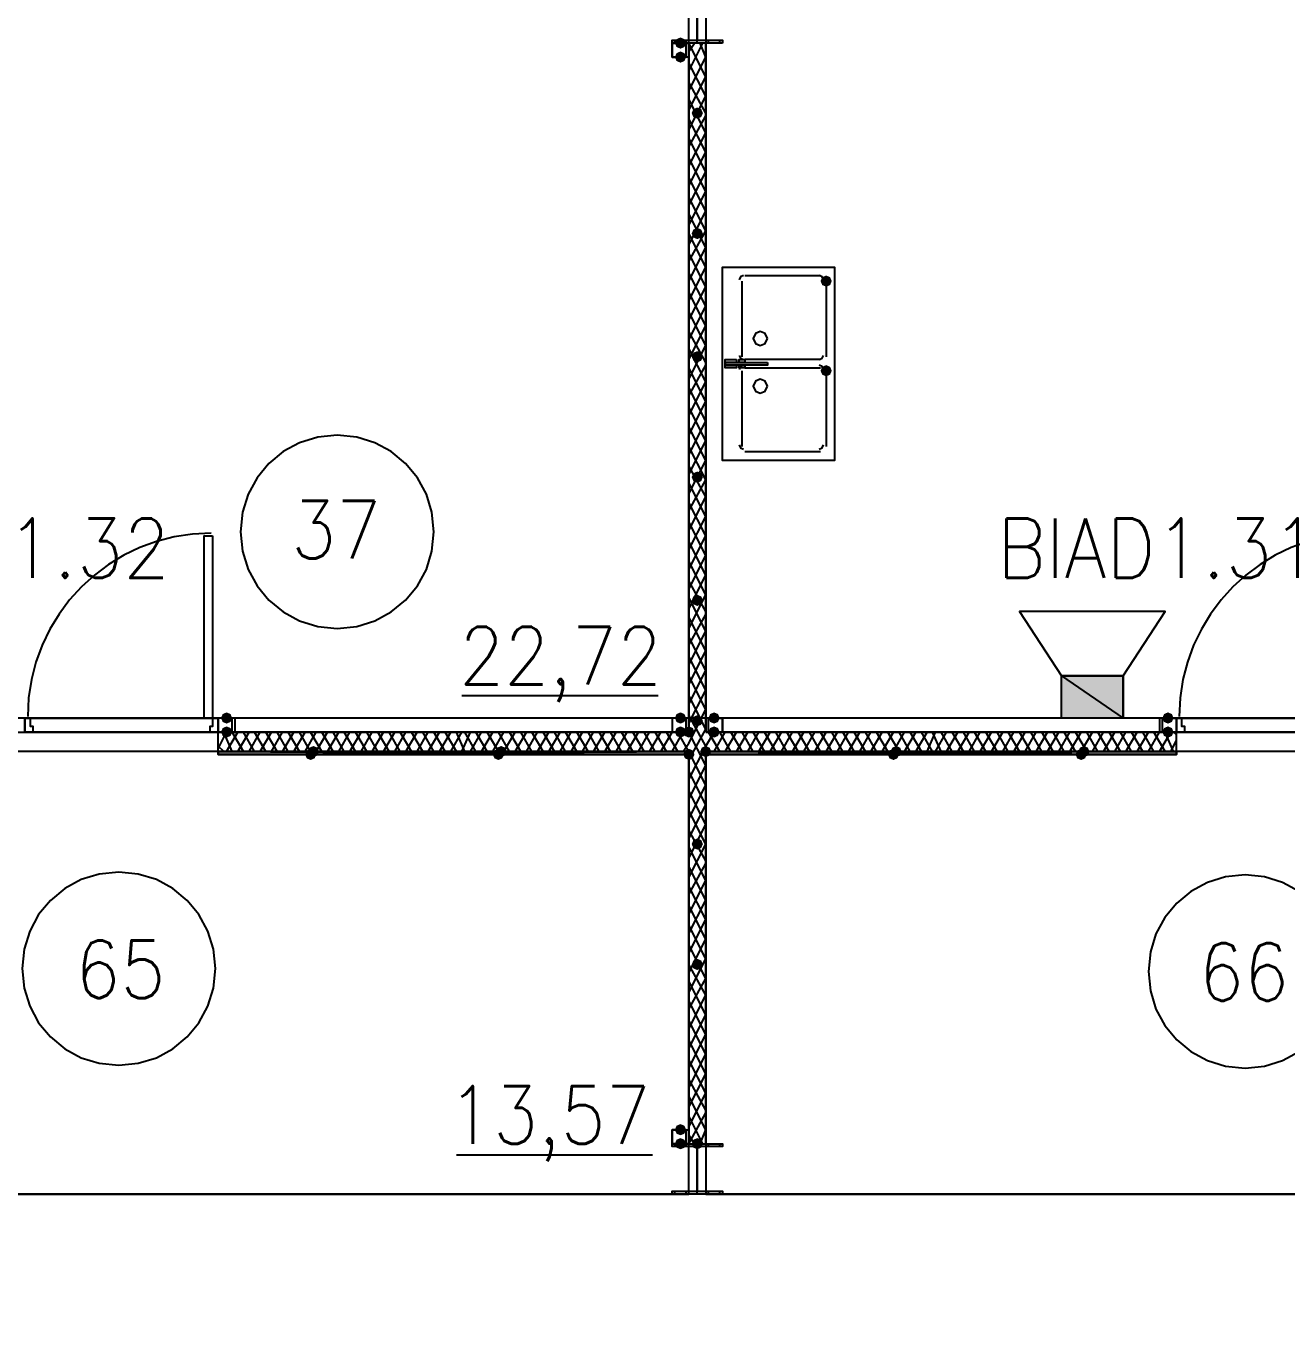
# Model space of a CAD drawing. Header units: millimetres. Extents: x 0 to 420, y 0 to 297.
# Drawn here: x 141.41 to 160.46, y 165.65 to 185.5 of the extents above; entities that cross this region are included whole.
import ezdxf

# ---------------------------------------------------------------- set-up
doc = ezdxf.new("R2010")
doc.units = ezdxf.units.MM
doc.layers.get('0').update_dxf_attribs({"linetype": 'CONTINUOUS'})
doc.styles.get("Standard").update_dxf_attribs({"font": 'STANDARD'})

msp = doc.modelspace()

# ---------------------------------------------------------------- hatches: boundary and pattern name
at = {"true_color": 0x000007}
for points in [[(151.384, 185.250667), (151.359129, 185.190871), (151.299333, 185.166), (151.239538, 185.190871), (151.214667, 185.250667), (151.239537, 185.310462), (151.299333, 185.335333), (151.359129, 185.310463)], [(151.384, 185.039), (151.359129, 184.979204), (151.299333, 184.954333), (151.239538, 184.979204), (151.214667, 185.039), (151.239537, 185.098796), (151.299333, 185.123667), (151.359129, 185.098796)], [(151.638, 184.192333), (151.613129, 184.132537), (151.553333, 184.107667), (151.493538, 184.132537), (151.468667, 184.192333), (151.493537, 184.252129), (151.553333, 184.277), (151.613129, 184.252129)], [(151.638, 182.372), (151.613129, 182.312204), (151.553333, 182.287333), (151.493538, 182.312204), (151.468667, 182.372), (151.493537, 182.431796), (151.553333, 182.456667), (151.613129, 182.431796)], [(153.585333, 181.652333), (153.560463, 181.592537), (153.500667, 181.567667), (153.440871, 181.592537), (153.416, 181.652333), (153.440871, 181.712129), (153.500667, 181.737), (153.560462, 181.712129)], [(151.638, 180.509333), (151.613129, 180.449537), (151.553333, 180.424667), (151.493538, 180.449537), (151.468667, 180.509333), (151.493537, 180.569129), (151.553333, 180.594), (151.613129, 180.569129)], [(153.585333, 180.297667), (153.560463, 180.237871), (153.500667, 180.213), (153.440871, 180.237871), (153.416, 180.297667), (153.440871, 180.357462), (153.500667, 180.382333), (153.560462, 180.357463)], [(151.638, 178.689), (151.613129, 178.629204), (151.553333, 178.604333), (151.493538, 178.629204), (151.468667, 178.689), (151.493537, 178.748796), (151.553333, 178.773667), (151.613129, 178.748796)], [(151.638, 176.826333), (151.613129, 176.766537), (151.553333, 176.741667), (151.493538, 176.766537), (151.468667, 176.826333), (151.493537, 176.886129), (151.553333, 176.911), (151.613129, 176.886129)], [(144.526, 175.048333), (144.501129, 174.988537), (144.441333, 174.963667), (144.381538, 174.988537), (144.356667, 175.048333), (144.381537, 175.108129), (144.441333, 175.133), (144.501129, 175.108129)], [(151.384, 175.048333), (151.359129, 174.988537), (151.299333, 174.963667), (151.239538, 174.988537), (151.214667, 175.048333), (151.239537, 175.108129), (151.299333, 175.133), (151.359129, 175.108129)], [(151.892, 175.048333), (151.867129, 174.988537), (151.807333, 174.963667), (151.747538, 174.988537), (151.722667, 175.048333), (151.747537, 175.108129), (151.807333, 175.133), (151.867129, 175.108129)], [(158.75, 175.048333), (158.725129, 174.988537), (158.665333, 174.963667), (158.605538, 174.988537), (158.580667, 175.048333), (158.605537, 175.108129), (158.665333, 175.133), (158.725129, 175.108129)], [(144.526, 174.836667), (144.501129, 174.776871), (144.441333, 174.752), (144.381538, 174.776871), (144.356667, 174.836667), (144.381537, 174.896462), (144.441333, 174.921333), (144.501129, 174.896463)], [(151.384, 174.836667), (151.359129, 174.776871), (151.299333, 174.752), (151.239538, 174.776871), (151.214667, 174.836667), (151.239537, 174.896462), (151.299333, 174.921333), (151.359129, 174.896463)], [(151.511, 174.836667), (151.486129, 174.776871), (151.426333, 174.752), (151.366538, 174.776871), (151.341667, 174.836667), (151.366537, 174.896462), (151.426333, 174.921333), (151.486129, 174.896463)], [(151.638, 175.006), (151.613129, 174.946204), (151.553333, 174.921333), (151.493538, 174.946204), (151.468667, 175.006), (151.493537, 175.065796), (151.553333, 175.090667), (151.613129, 175.065796)], [(151.892, 174.836667), (151.867129, 174.776871), (151.807333, 174.752), (151.747538, 174.776871), (151.722667, 174.836667), (151.747537, 174.896462), (151.807333, 174.921333), (151.867129, 174.896463)], [(158.75, 174.836667), (158.725129, 174.776871), (158.665333, 174.752), (158.605538, 174.776871), (158.580667, 174.836667), (158.605537, 174.896462), (158.665333, 174.921333), (158.725129, 174.896463)], [(151.638, 173.143333), (151.613129, 173.083537), (151.553333, 173.058667), (151.493538, 173.083537), (151.468667, 173.143333), (151.493537, 173.203129), (151.553333, 173.228), (151.613129, 173.203129)], [(151.638, 171.323), (151.613129, 171.263204), (151.553333, 171.238333), (151.493538, 171.263204), (151.468667, 171.323), (151.493537, 171.382796), (151.553333, 171.407667), (151.613129, 171.382796)], [(151.384, 168.825333), (151.359129, 168.765537), (151.299333, 168.740667), (151.239538, 168.765537), (151.214667, 168.825333), (151.239537, 168.885129), (151.299333, 168.91), (151.359129, 168.885129)], [(151.384, 168.613667), (151.359129, 168.553871), (151.299333, 168.529), (151.239538, 168.553871), (151.214667, 168.613667), (151.239537, 168.673462), (151.299333, 168.698333), (151.359129, 168.673463)], [(151.638, 168.613667), (151.613129, 168.553871), (151.553333, 168.529), (151.493538, 168.553871), (151.468667, 168.613667), (151.493537, 168.673462), (151.553333, 168.698333), (151.613129, 168.673463)]]:
    msp.add_hatch(color=0, dxfattribs=at).paths.add_polyline_path(points, flags=0)
at = {"true_color": 0x000052}
h = msp.add_hatch(color=0, dxfattribs=at)
h.paths.add_polyline_path([(157.988001, 175.683333), (157.056668, 175.683333), (157.988001, 175.048333)], flags=0)
h.paths.add_polyline_path([(157.056668, 175.683333), (157.988001, 175.048333), (157.056668, 175.048333)], flags=0)
at = {"true_color": 0x000007}
h = msp.add_hatch(color=0, dxfattribs=at)
h.paths.add_polyline_path([(151.426333, 174.540333), (144.314333, 174.540333), (151.426333, 174.498)], flags=0)
h.paths.add_polyline_path([(144.314333, 174.540333), (151.426333, 174.498), (144.314333, 174.498)], flags=0)
at = {"true_color": 0x0000fe}
for points in [[(145.796, 174.498), (145.771129, 174.438204), (145.711333, 174.413333), (145.651538, 174.438204), (145.626667, 174.498), (145.651537, 174.557796), (145.711333, 174.582667), (145.771129, 174.557796)], [(145.838333, 174.540333), (145.813463, 174.480537), (145.753667, 174.455667), (145.693871, 174.480537), (145.669, 174.540333), (145.693871, 174.600129), (145.753667, 174.625), (145.813462, 174.600129)], [(148.632333, 174.498), (148.607463, 174.438204), (148.547667, 174.413333), (148.487871, 174.438204), (148.463, 174.498), (148.487871, 174.557796), (148.547667, 174.582667), (148.607462, 174.557796)], [(148.674667, 174.540333), (148.649796, 174.480537), (148.59, 174.455667), (148.530204, 174.480537), (148.505333, 174.540333), (148.530204, 174.600129), (148.59, 174.625), (148.649796, 174.600129)], [(151.511, 174.498), (151.486129, 174.438204), (151.426333, 174.413333), (151.366538, 174.438204), (151.341667, 174.498), (151.366537, 174.557796), (151.426333, 174.582667), (151.486129, 174.557796)], [(151.511, 174.498), (151.486129, 174.438204), (151.426333, 174.413333), (151.366538, 174.438204), (151.341667, 174.498), (151.366537, 174.557796), (151.426333, 174.582667), (151.486129, 174.557796)], [(151.765, 174.540333), (151.740129, 174.480537), (151.680333, 174.455667), (151.620538, 174.480537), (151.595667, 174.540333), (151.620537, 174.600129), (151.680333, 174.625), (151.740129, 174.600129)], [(151.765, 174.540333), (151.740129, 174.480537), (151.680333, 174.455667), (151.620538, 174.480537), (151.595667, 174.540333), (151.620537, 174.600129), (151.680333, 174.625), (151.740129, 174.600129)], [(154.601333, 174.498), (154.576462, 174.438204), (154.516667, 174.413333), (154.456871, 174.438204), (154.432, 174.498), (154.456871, 174.557796), (154.516667, 174.582667), (154.576462, 174.557796)], [(154.643667, 174.540333), (154.618796, 174.480537), (154.559, 174.455667), (154.499204, 174.480537), (154.474333, 174.540333), (154.499204, 174.600129), (154.559, 174.625), (154.618796, 174.600129)], [(157.437667, 174.498), (157.412796, 174.438204), (157.353, 174.413333), (157.293204, 174.438204), (157.268333, 174.498), (157.293204, 174.557796), (157.353, 174.582667), (157.412796, 174.557796)], [(157.48, 174.540333), (157.455129, 174.480537), (157.395333, 174.455667), (157.335538, 174.480537), (157.310667, 174.540333), (157.335537, 174.600129), (157.395333, 174.625), (157.455129, 174.600129)]]:
    msp.add_hatch(color=0, dxfattribs=at).paths.add_polyline_path(points, flags=0)
at = {"true_color": 0x000007}
h = msp.add_hatch(color=0, dxfattribs=at)
h.paths.add_polyline_path([(158.792333, 174.540333), (151.680333, 174.540333), (158.792333, 174.498)], flags=0)
h.paths.add_polyline_path([(151.680333, 174.540333), (158.792333, 174.498), (151.680333, 174.498)], flags=0)

# ---------------------------------------------------------------- linework, layer by layer
at = {"color": 0, "true_color": 0x000005}
msp.add_lwpolyline([(227.711001, 149.817666), (250.909667, 149.817666), (250.909667, 138.175999), (252.899334, 138.175999), (252.899334, 138.133666), (252.899334, 138.175999), (256.159001, 138.175999), (256.159001, 149.817666), (373.168334, 149.817666), (373.168334, 175.048333), (260.773334, 175.048333), (255.100667, 175.048333), (255.100667, 153.966333), (254.889001, 153.966333), (254.592667, 153.966333), (254.592667, 186.393666), (253.830667, 186.393666), (238.633001, 186.393666), (238.633001, 175.048333), (226.737334, 175.048333), (122.343335, 175.048333)], dxfattribs=at)
at = {"color": 0, "true_color": 0x000007}
for points in [[(134.323667, 185.970333), (134.323667, 174.836667), (151.426333, 174.836667), (151.426333, 185.970333)], [(151.934333, 185.250667), (151.172333, 185.250667), (151.172333, 185.293), (151.553333, 185.293), (151.553333, 185.928), (151.172333, 185.928), (151.172333, 185.970333), (151.934333, 185.970333), (151.934333, 185.928), (151.553333, 185.928), (151.553333, 185.293), (151.934333, 185.293)], [(151.680333, 174.836667), (168.783, 174.836667), (168.783, 185.970333), (151.680333, 185.970333)], [(151.426333, 185.039), (151.172333, 185.039), (151.172333, 185.250667), (151.426333, 185.250667)], [(151.384, 185.039), (151.384, 185.250667), (151.172333, 185.250667), (151.172333, 185.039)], [(153.627667, 181.821667), (153.627667, 178.985333), (153.627667, 178.943), (153.585333, 178.943), (151.976667, 178.943), (151.934333, 178.943), (151.934333, 178.985333), (151.934333, 181.821667), (151.934333, 181.864), (151.976667, 181.864), (153.585333, 181.864), (153.627667, 181.864)], [(152.611667, 180.7845), (152.580673, 180.85934), (152.505833, 180.890333), (152.430993, 180.85934), (152.4, 180.7845), (152.430993, 180.70966), (152.505833, 180.678667), (152.580673, 180.70966)], [(152.146, 180.467), (152.146, 180.424667), (152.019, 180.424667), (151.976667, 180.424667), (151.976667, 180.382333), (152.019, 180.382333), (152.146, 180.382333), (152.146, 180.34), (151.976667, 180.34), (151.976667, 180.467)], [(152.611667, 180.424667), (152.611667, 180.382333), (152.019, 180.382333), (151.976667, 180.382333), (151.976667, 180.424667), (152.019, 180.424667)], [(152.273, 180.467), (152.273, 180.424667), (152.188333, 180.424667), (152.188333, 180.467)], [(152.273, 180.34), (152.188333, 180.34), (152.188333, 180.382333), (152.273, 180.382333)], [(152.611667, 180.064833), (152.580673, 180.139673), (152.505833, 180.170667), (152.430993, 180.139673), (152.4, 180.064833), (152.430993, 179.989993), (152.505833, 179.959), (152.580673, 179.989993)], [(144.229667, 177.8), (144.229667, 175.048333), (144.102667, 175.048333), (144.102667, 177.8)], [(141.520333, 174.836667), (141.520333, 174.921333), (141.478, 174.921333), (141.478, 175.048333), (141.393333, 175.048333), (141.393333, 174.836667)], [(144.314333, 174.836667), (144.314333, 175.048333), (144.229667, 175.048333), (144.229667, 174.921333), (144.187333, 174.921333), (144.187333, 174.836667)], [(144.314333, 174.836667), (144.526, 174.836667), (144.526, 175.048333), (144.314333, 175.048333), (144.314333, 174.836667), (144.568333, 174.836667), (144.568333, 175.048333), (144.314333, 175.048333)], [(151.172333, 174.836667), (151.384, 174.836667), (151.384, 175.048333), (151.172333, 175.048333), (151.172333, 174.836667), (151.426333, 174.836667), (151.426333, 175.048333), (151.172333, 175.048333)], [(151.680333, 174.836667), (151.934333, 174.836667), (151.934333, 175.048333), (151.680333, 175.048333)], [(151.722667, 174.836667), (151.722667, 175.048333), (151.934333, 175.048333), (151.934333, 174.836667)], [(158.538333, 174.836667), (158.792333, 174.836667), (158.792333, 175.048333), (158.538333, 175.048333)], [(158.580667, 174.836667), (158.580667, 175.048333), (158.792333, 175.048333), (158.792333, 174.836667)], [(158.919333, 174.836667), (158.919333, 174.921333), (158.877, 174.921333), (158.877, 175.048333), (158.792333, 175.048333), (158.792333, 174.836667)], [(151.426333, 174.540333), (144.314333, 174.540333), (151.426333, 174.498)], [(144.314333, 174.540333), (151.426333, 174.498), (144.314333, 174.498)], [(144.314333, 174.498), (151.426333, 174.498), (151.426333, 174.540333), (144.314333, 174.540333)], [(144.314333, 174.498), (151.426333, 174.498), (151.426333, 174.540333), (144.314333, 174.540333)], [(158.792333, 174.540333), (151.680333, 174.540333), (158.792333, 174.498)], [(151.680333, 174.540333), (158.792333, 174.498), (151.680333, 174.498)], [(158.792333, 174.540333), (158.792333, 174.498), (151.680333, 174.498), (151.680333, 174.540333), (158.792333, 174.540333), (151.680333, 174.540333), (151.680333, 174.498), (158.792333, 174.498)], [(151.426333, 168.613667), (151.172333, 168.613667), (151.172333, 168.825333), (151.426333, 168.825333)], [(151.384, 168.613667), (151.384, 168.825333), (151.172333, 168.825333), (151.172333, 168.613667)], [(151.934333, 167.851667), (151.172333, 167.851667), (151.172333, 167.894), (151.553333, 167.894), (151.553333, 168.571333), (151.172333, 168.571333), (151.172333, 168.613667), (151.934333, 168.613667), (151.934333, 168.571333), (151.553333, 168.571333), (151.553333, 167.894), (151.934333, 167.894)]]:
    msp.add_lwpolyline(points, close=True, dxfattribs=at)
for points in [[(151.553333, 185.250667), (151.553333, 185.970333)], [(151.214667, 185.250667), (151.214667, 185.293)], [(151.384, 185.250667), (151.384, 185.293)], [(151.426333, 185.123667), (151.511, 185.250667)], [(151.426333, 184.827333), (151.638, 185.250667)], [(151.680333, 184.742667), (151.426333, 185.250667)], [(151.680333, 174.836667), (151.680333, 185.250667), (151.426333, 185.250667), (151.426333, 174.836667)], [(151.680333, 185.039), (151.595667, 185.250667)], [(151.722667, 185.250667), (151.722667, 185.293)], [(151.892, 185.250667), (151.892, 185.293)], [(151.426333, 184.531), (151.680333, 185.039)], [(151.680333, 184.446333), (151.426333, 184.954333)], [(151.426333, 184.234667), (151.680333, 184.742667)], [(151.680333, 184.192333), (151.426333, 184.658)], [(151.426333, 183.938333), (151.680333, 184.446333)], [(151.680333, 183.896), (151.426333, 184.404)], [(151.426333, 183.684333), (151.680333, 184.15)], [(151.680333, 183.599667), (151.426333, 184.107667)], [(151.426333, 183.388), (151.680333, 183.896)], [(151.680333, 183.303333), (151.426333, 183.811333)], [(151.426333, 183.091667), (151.680333, 183.599667)], [(151.680333, 183.007), (151.426333, 183.515)], [(151.426333, 182.795333), (151.680333, 183.303333)], [(151.680333, 182.710667), (151.426333, 183.218667)], [(151.426333, 182.499), (151.680333, 183.007)], [(151.680333, 182.414333), (151.426333, 182.922333)], [(151.426333, 182.202667), (151.680333, 182.710667)], [(151.680333, 182.160333), (151.426333, 182.668333)], [(151.426333, 181.948667), (151.680333, 182.414333)], [(151.680333, 181.864), (151.426333, 182.372)], [(151.426333, 181.652333), (151.680333, 182.160333)], [(151.680333, 181.567667), (151.426333, 182.075667)], [(151.426333, 181.356), (151.680333, 181.864)], [(151.680333, 181.271333), (151.426333, 181.779333)], [(152.251833, 181.737), (152.206939, 181.718394), (152.188333, 181.6735)], [(152.273, 181.737), (153.416, 181.737)], [(153.458333, 181.6735), (153.439728, 181.718394), (153.394833, 181.737)], [(151.426333, 181.059667), (151.680333, 181.567667)], [(151.680333, 180.975), (151.426333, 181.483)], [(152.230667, 180.509333), (152.230667, 181.652333)], [(153.500667, 181.652333), (153.500667, 180.509333)], [(151.426333, 180.763333), (151.680333, 181.271333)], [(151.680333, 180.678667), (151.426333, 181.186667)], [(151.426333, 180.467), (151.680333, 180.975)], [(151.680333, 180.424667), (151.426333, 180.890333)], [(151.426333, 180.170667), (151.680333, 180.678667)], [(151.680333, 180.128333), (151.426333, 180.636333)], [(152.188333, 180.5305), (152.206939, 180.485605), (152.251833, 180.467)], [(153.394833, 180.467), (153.439728, 180.485605), (153.458333, 180.5305)], [(151.426333, 179.916667), (151.680333, 180.382333)], [(151.680333, 179.832), (151.426333, 180.34)], [(152.251833, 180.382333), (152.206939, 180.363728), (152.188333, 180.318833)], [(152.230667, 179.154667), (152.230667, 180.297667)], [(153.416, 180.467), (152.273, 180.467)], [(152.273, 180.34), (153.416, 180.34)], [(153.458333, 180.318833), (153.439728, 180.363728), (153.394833, 180.382333)], [(153.500667, 180.297667), (153.500667, 179.154667)], [(151.426333, 179.620333), (151.680333, 180.128333)], [(151.680333, 179.535667), (151.426333, 180.043667)], [(151.426333, 179.324), (151.680333, 179.832)], [(151.680333, 179.239333), (151.426333, 179.747333)], [(151.426333, 179.027667), (151.680333, 179.535667)], [(147.574, 177.8635), (147.544328, 178.157844), (147.459228, 178.431996), (147.324572, 178.680083), (147.146232, 178.896232), (146.930083, 179.074572), (146.681996, 179.209228), (146.407844, 179.294328), (146.1135, 179.324), (145.819156, 179.294328), (145.545004, 179.209228), (145.296917, 179.074572), (145.080768, 178.896232), (144.902428, 178.680083), (144.767772, 178.431996), (144.682672, 178.157844), (144.653, 177.8635)], [(151.680333, 178.943), (151.426333, 179.451)], [(151.426333, 178.731333), (151.680333, 179.239333)], [(151.680333, 178.646667), (151.426333, 179.154667)], [(152.188333, 179.175833), (152.206939, 179.130939), (152.251833, 179.112333)], [(153.394833, 179.112333), (153.439728, 179.130939), (153.458333, 179.175833)], [(151.426333, 178.435), (151.680333, 178.943)], [(153.416, 179.07), (152.273, 179.07)], [(151.680333, 178.392667), (151.426333, 178.858333)], [(151.426333, 178.181), (151.680333, 178.646667)], [(151.680333, 178.096333), (151.426333, 178.604333)], [(151.426333, 177.884667), (151.680333, 178.392667)], [(151.680333, 177.8), (151.426333, 178.308)], [(151.426333, 177.588333), (151.680333, 178.096333)], [(151.680333, 177.503667), (151.426333, 178.011667)], [(144.2085, 177.842333), (143.924991, 177.828018), (143.649673, 177.786), (143.383939, 177.717674), (143.129182, 177.624432), (142.886796, 177.50767), (142.658176, 177.368781), (142.444714, 177.209158), (142.247805, 177.030195), (142.068842, 176.833286), (141.909219, 176.619824), (141.77033, 176.391204), (141.653568, 176.148818), (141.560326, 175.894061), (141.492, 175.628327), (141.449982, 175.353009), (141.435667, 175.0695)], [(144.653, 177.8635), (144.682672, 177.569156), (144.767772, 177.295004), (144.902428, 177.046917), (145.080768, 176.830768), (145.296917, 176.652428), (145.545004, 176.517772), (145.819156, 176.432672), (146.1135, 176.403), (146.407844, 176.432672), (146.681996, 176.517772), (146.930083, 176.652428), (147.146232, 176.830768), (147.324572, 177.046917), (147.459228, 177.295004), (147.544328, 177.569156), (147.574, 177.8635)], [(151.426333, 177.292), (151.680333, 177.8)], [(151.680333, 177.207333), (151.426333, 177.715333)], [(161.6075, 177.842333), (161.323991, 177.828018), (161.048673, 177.786), (160.782939, 177.717674), (160.528182, 177.624432), (160.285796, 177.50767), (160.057176, 177.368781), (159.843714, 177.209158), (159.646805, 177.030195), (159.467842, 176.833286), (159.308219, 176.619824), (159.16933, 176.391204), (159.052568, 176.148818), (158.959326, 175.894061), (158.891, 175.628327), (158.848982, 175.353009), (158.834667, 175.0695)], [(151.426333, 176.995667), (151.680333, 177.503667)], [(151.680333, 176.911), (151.426333, 177.419)], [(151.426333, 176.699333), (151.680333, 177.207333)], [(151.680333, 176.657), (151.426333, 177.122667)], [(151.426333, 176.403), (151.680333, 176.911)], [(151.680333, 176.360667), (151.426333, 176.868667)], [(151.426333, 176.149), (151.680333, 176.614667)], [(151.680333, 176.064333), (151.426333, 176.572333)], [(151.426333, 175.852667), (151.680333, 176.360667)], [(151.680333, 175.768), (151.426333, 176.276)], [(151.426333, 175.556333), (151.680333, 176.064333)], [(151.680333, 175.471667), (151.426333, 175.979667)], [(151.426333, 175.26), (151.680333, 175.768)], [(151.680333, 175.175333), (151.426333, 175.683333)], [(147.997333, 175.387), (150.960667, 175.387)], [(151.426333, 174.963667), (151.680333, 175.471667)], [(151.680333, 174.879), (151.426333, 175.387)], [(151.426333, 174.667333), (151.680333, 175.175333)], [(141.393333, 174.921333), (141.393333, 175.048333), (142.875, 175.048333)], [(142.875, 174.836667), (141.393333, 174.836667), (141.393333, 174.921333)], [(142.875, 175.048333), (144.314333, 175.048333), (144.314333, 174.921333)], [(144.314333, 174.921333), (144.314333, 174.836667), (142.875, 174.836667)], [(151.680333, 174.625), (151.426333, 175.090667)], [(158.792333, 174.921333), (158.792333, 175.048333), (160.231667, 175.048333)], [(160.231667, 174.836667), (158.792333, 174.836667), (158.792333, 174.921333)], [(160.231667, 175.048333), (161.713333, 175.048333), (161.713333, 174.921333)], [(161.713333, 174.921333), (161.713333, 174.836667), (160.231667, 174.836667)], [(144.314333, 174.582667), (144.441333, 174.836667)], [(144.314333, 174.540333), (144.314333, 174.836667)], [(144.314333, 174.540333), (144.314333, 174.836667)], [(151.426333, 174.836667), (144.314333, 174.836667)], [(144.526, 174.540333), (144.399, 174.836667)], [(144.441333, 174.540333), (144.610667, 174.836667)], [(144.695333, 174.540333), (144.526, 174.836667)], [(144.610667, 174.540333), (144.78, 174.836667)], [(144.864667, 174.540333), (144.695333, 174.836667)], [(144.78, 174.540333), (144.949333, 174.836667)], [(145.034, 174.540333), (144.864667, 174.836667)], [(144.949333, 174.540333), (145.118667, 174.836667)], [(145.203333, 174.540333), (145.034, 174.836667)], [(145.118667, 174.540333), (145.288, 174.836667)], [(145.372667, 174.540333), (145.203333, 174.836667)], [(145.288, 174.540333), (145.457333, 174.836667)], [(145.542, 174.540333), (145.372667, 174.836667)], [(145.457333, 174.540333), (145.626667, 174.836667)], [(145.711333, 174.540333), (145.542, 174.836667)], [(145.626667, 174.540333), (145.796, 174.836667)], [(145.880667, 174.540333), (145.711333, 174.836667)], [(145.796, 174.540333), (145.965333, 174.836667)], [(146.05, 174.540333), (145.880667, 174.836667)], [(145.965333, 174.540333), (146.134667, 174.836667)], [(146.219333, 174.540333), (146.05, 174.836667)], [(146.134667, 174.540333), (146.304, 174.836667)], [(146.388667, 174.540333), (146.219333, 174.836667)], [(146.304, 174.540333), (146.473333, 174.836667)], [(146.558, 174.540333), (146.388667, 174.836667)], [(146.473333, 174.540333), (146.642667, 174.836667)], [(146.727333, 174.540333), (146.558, 174.836667)], [(146.642667, 174.540333), (146.812, 174.836667)], [(146.896667, 174.540333), (146.727333, 174.836667)], [(146.812, 174.540333), (146.981333, 174.836667)], [(147.066, 174.540333), (146.896667, 174.836667)], [(146.981333, 174.540333), (147.150667, 174.836667)], [(147.235333, 174.540333), (147.066, 174.836667)], [(147.150667, 174.540333), (147.32, 174.836667)], [(147.404667, 174.540333), (147.235333, 174.836667)], [(147.32, 174.540333), (147.489333, 174.836667)], [(147.574, 174.540333), (147.404667, 174.836667)], [(147.489333, 174.540333), (147.658667, 174.836667)], [(147.743333, 174.540333), (147.574, 174.836667)], [(147.658667, 174.540333), (147.828, 174.836667)], [(147.912667, 174.540333), (147.743333, 174.836667)], [(147.828, 174.540333), (147.997333, 174.836667)], [(148.039667, 174.540333), (147.912667, 174.836667)], [(147.997333, 174.540333), (148.124333, 174.836667)], [(148.209, 174.540333), (148.039667, 174.836667)], [(148.124333, 174.540333), (148.293667, 174.836667)], [(148.378333, 174.540333), (148.209, 174.836667)], [(148.293667, 174.540333), (148.463, 174.836667)], [(148.547667, 174.540333), (148.378333, 174.836667)], [(148.463, 174.540333), (148.632333, 174.836667)], [(148.717, 174.540333), (148.547667, 174.836667)], [(148.632333, 174.540333), (148.801667, 174.836667)], [(148.886333, 174.540333), (148.717, 174.836667)], [(148.801667, 174.540333), (148.971, 174.836667)], [(149.055667, 174.540333), (148.886333, 174.836667)], [(148.971, 174.540333), (149.140333, 174.836667)], [(149.225, 174.540333), (149.055667, 174.836667)], [(149.140333, 174.540333), (149.309667, 174.836667)], [(149.394333, 174.540333), (149.225, 174.836667)], [(149.309667, 174.540333), (149.479, 174.836667)], [(149.563667, 174.540333), (149.394333, 174.836667)], [(149.479, 174.540333), (149.648333, 174.836667)], [(149.733, 174.540333), (149.563667, 174.836667)], [(149.648333, 174.540333), (149.817667, 174.836667)], [(149.902333, 174.540333), (149.733, 174.836667)], [(149.817667, 174.540333), (149.987, 174.836667)], [(150.071667, 174.540333), (149.902333, 174.836667)], [(149.987, 174.540333), (150.156333, 174.836667)], [(150.241, 174.540333), (150.071667, 174.836667)], [(150.156333, 174.540333), (150.325667, 174.836667)], [(150.410333, 174.540333), (150.241, 174.836667)], [(150.325667, 174.540333), (150.495, 174.836667)], [(150.579667, 174.540333), (150.410333, 174.836667)], [(150.495, 174.540333), (150.664333, 174.836667)], [(150.749, 174.540333), (150.579667, 174.836667)], [(150.664333, 174.540333), (150.833667, 174.836667)], [(150.918333, 174.540333), (150.749, 174.836667)], [(150.833667, 174.540333), (151.003, 174.836667)], [(151.087667, 174.540333), (150.918333, 174.836667)], [(151.003, 174.540333), (151.172333, 174.836667)], [(151.257, 174.540333), (151.087667, 174.836667)], [(151.172333, 174.540333), (151.341667, 174.836667)], [(151.426333, 174.540333), (151.257, 174.836667)], [(151.426333, 174.413333), (151.680333, 174.879)], [(151.680333, 174.328667), (151.426333, 174.836667)], [(151.680333, 174.625), (151.807333, 174.836667)], [(158.792333, 174.836667), (151.680333, 174.836667)], [(151.892, 174.540333), (151.722667, 174.836667)], [(151.807333, 174.540333), (151.976667, 174.836667)], [(152.061333, 174.540333), (151.892, 174.836667)], [(151.976667, 174.540333), (152.146, 174.836667)], [(152.230667, 174.540333), (152.061333, 174.836667)], [(152.146, 174.540333), (152.315333, 174.836667)], [(152.4, 174.540333), (152.230667, 174.836667)], [(152.315333, 174.540333), (152.484667, 174.836667)], [(152.569333, 174.540333), (152.4, 174.836667)], [(152.484667, 174.540333), (152.654, 174.836667)], [(152.738667, 174.540333), (152.569333, 174.836667)], [(152.654, 174.540333), (152.823333, 174.836667)], [(152.908, 174.540333), (152.738667, 174.836667)], [(152.823333, 174.540333), (152.992667, 174.836667)], [(153.077333, 174.540333), (152.908, 174.836667)], [(152.992667, 174.540333), (153.162, 174.836667)], [(153.246667, 174.540333), (153.077333, 174.836667)], [(153.162, 174.540333), (153.331333, 174.836667)], [(153.416, 174.540333), (153.246667, 174.836667)], [(153.331333, 174.540333), (153.500667, 174.836667)], [(153.585333, 174.540333), (153.416, 174.836667)], [(153.500667, 174.540333), (153.67, 174.836667)], [(153.754667, 174.540333), (153.585333, 174.836667)], [(153.67, 174.540333), (153.839333, 174.836667)], [(153.924, 174.540333), (153.754667, 174.836667)], [(153.839333, 174.540333), (154.008667, 174.836667)], [(154.093333, 174.540333), (153.924, 174.836667)], [(154.008667, 174.540333), (154.178, 174.836667)], [(154.262667, 174.540333), (154.093333, 174.836667)], [(154.178, 174.540333), (154.347333, 174.836667)], [(154.432, 174.540333), (154.262667, 174.836667)], [(154.347333, 174.540333), (154.516667, 174.836667)], [(154.601333, 174.540333), (154.432, 174.836667)], [(154.516667, 174.540333), (154.686, 174.836667)], [(154.770667, 174.540333), (154.601333, 174.836667)], [(154.686, 174.540333), (154.855333, 174.836667)], [(154.94, 174.540333), (154.770667, 174.836667)], [(154.855333, 174.540333), (155.024667, 174.836667)], [(155.109333, 174.540333), (154.94, 174.836667)], [(155.024667, 174.540333), (155.151667, 174.836667)], [(155.236333, 174.540333), (155.109333, 174.836667)], [(155.151667, 174.540333), (155.321, 174.836667)], [(155.405667, 174.540333), (155.236333, 174.836667)], [(155.321, 174.540333), (155.490333, 174.836667)], [(155.575, 174.540333), (155.405667, 174.836667)], [(155.490333, 174.540333), (155.659667, 174.836667)], [(155.744333, 174.540333), (155.575, 174.836667)], [(155.659667, 174.540333), (155.829, 174.836667)], [(155.913667, 174.540333), (155.744333, 174.836667)], [(155.829, 174.540333), (155.998333, 174.836667)], [(156.083, 174.540333), (155.913667, 174.836667)], [(155.998333, 174.540333), (156.167667, 174.836667)], [(156.252333, 174.540333), (156.083, 174.836667)], [(156.167667, 174.540333), (156.337, 174.836667)], [(156.421667, 174.540333), (156.252333, 174.836667)], [(156.337, 174.540333), (156.506333, 174.836667)], [(156.591, 174.540333), (156.421667, 174.836667)], [(156.506333, 174.540333), (156.675667, 174.836667)], [(156.760333, 174.540333), (156.591, 174.836667)], [(156.675667, 174.540333), (156.845, 174.836667)], [(156.929667, 174.540333), (156.760333, 174.836667)], [(156.845, 174.540333), (157.014333, 174.836667)], [(157.099, 174.540333), (156.929667, 174.836667)], [(157.014333, 174.540333), (157.183667, 174.836667)], [(157.268333, 174.540333), (157.099, 174.836667)], [(157.183667, 174.540333), (157.353, 174.836667)], [(157.437667, 174.540333), (157.268333, 174.836667)], [(157.353, 174.540333), (157.522333, 174.836667)], [(157.607, 174.540333), (157.437667, 174.836667)], [(157.522333, 174.540333), (157.691667, 174.836667)], [(157.776333, 174.540333), (157.607, 174.836667)], [(157.691667, 174.540333), (157.861, 174.836667)], [(157.945667, 174.540333), (157.776333, 174.836667)], [(157.861, 174.540333), (158.030333, 174.836667)], [(158.115, 174.540333), (157.945667, 174.836667)], [(158.030333, 174.540333), (158.199667, 174.836667)], [(158.284333, 174.540333), (158.115, 174.836667)], [(158.199667, 174.540333), (158.369, 174.836667)], [(158.453667, 174.540333), (158.284333, 174.836667)], [(158.369, 174.540333), (158.538333, 174.836667)], [(158.623, 174.540333), (158.453667, 174.836667)], [(158.538333, 174.540333), (158.707667, 174.836667)], [(158.75, 174.540333), (158.623, 174.836667)], [(158.792333, 174.794333), (158.75, 174.836667)], [(158.792333, 174.540333), (158.792333, 174.836667)], [(158.792333, 174.540333), (158.792333, 174.836667)], [(144.399, 174.540333), (144.314333, 174.625)], [(151.426333, 174.498), (144.314333, 174.498), (151.426333, 174.540333), (144.314333, 174.540333)], [(144.314333, 174.540333), (151.426333, 174.540333)], [(151.341667, 174.540333), (151.426333, 174.667333)], [(151.426333, 174.117), (151.680333, 174.625)], [(151.680333, 174.032333), (151.426333, 174.540333)], [(151.426333, 174.540333), (151.426333, 168.613667), (151.680333, 168.613667)], [(151.722667, 174.540333), (151.680333, 174.625)], [(158.792333, 174.540333), (151.680333, 174.540333), (158.792333, 174.540333), (151.680333, 174.498)], [(151.680333, 174.540333), (158.792333, 174.540333)], [(151.680333, 168.613667), (151.680333, 174.540333)], [(158.707667, 174.540333), (158.792333, 174.709667)], [(151.426333, 173.820667), (151.680333, 174.328667)], [(151.680333, 173.736), (151.426333, 174.244)], [(151.426333, 173.524333), (151.680333, 174.032333)], [(151.680333, 173.439667), (151.426333, 173.947667)], [(151.426333, 173.228), (151.680333, 173.736)], [(151.680333, 173.143333), (151.426333, 173.651333)], [(151.426333, 172.931667), (151.680333, 173.439667)], [(151.680333, 172.889333), (151.426333, 173.355)], [(151.426333, 172.635333), (151.680333, 173.143333)], [(151.680333, 172.593), (151.426333, 173.101)], [(151.426333, 172.381333), (151.680333, 172.847)], [(151.680333, 172.296667), (151.426333, 172.804667)], [(144.272, 171.2595), (144.242328, 171.553844), (144.157228, 171.827996), (144.022572, 172.076083), (143.844232, 172.292232), (143.628083, 172.470572), (143.379996, 172.605228), (143.105844, 172.690328), (142.8115, 172.72), (142.517156, 172.690328), (142.243004, 172.605228), (141.994917, 172.470572), (141.778768, 172.292232), (141.600428, 172.076083), (141.465772, 171.827996), (141.380672, 171.553844), (141.351, 171.2595)], [(151.426333, 172.085), (151.680333, 172.593)], [(161.29, 171.217167), (161.260328, 171.51151), (161.175228, 171.785662), (161.040572, 172.033749), (160.862232, 172.249899), (160.646083, 172.428238), (160.397996, 172.562894), (160.123844, 172.647995), (159.8295, 172.677667), (159.535156, 172.647995), (159.261004, 172.562894), (159.012917, 172.428238), (158.796768, 172.249899), (158.618428, 172.033749), (158.483772, 171.785662), (158.398672, 171.51151), (158.369, 171.217167)], [(151.680333, 172.000333), (151.426333, 172.508333)], [(151.426333, 171.788667), (151.680333, 172.296667)], [(151.680333, 171.704), (151.426333, 172.212)], [(151.426333, 171.492333), (151.680333, 172.000333)], [(151.680333, 171.407667), (151.426333, 171.915667)], [(151.426333, 171.196), (151.680333, 171.704)], [(151.680333, 171.111333), (151.426333, 171.619333)], [(151.426333, 170.899667), (151.680333, 171.407667)], [(141.351, 171.2595), (141.380672, 170.965156), (141.465772, 170.691004), (141.600428, 170.442917), (141.778768, 170.226768), (141.994917, 170.048428), (142.243004, 169.913772), (142.517156, 169.828672), (142.8115, 169.799), (143.105844, 169.828672), (143.379996, 169.913772), (143.628083, 170.048428), (143.844232, 170.226768), (144.022572, 170.442917), (144.157228, 170.691004), (144.242328, 170.965156), (144.272, 171.2595)], [(151.680333, 170.857333), (151.426333, 171.323)], [(158.369, 171.217167), (158.398672, 170.922823), (158.483772, 170.648671), (158.618428, 170.400584), (158.796768, 170.184434), (159.012917, 170.006095), (159.261004, 169.871439), (159.535156, 169.786339), (159.8295, 169.756667), (160.123844, 169.786339), (160.397996, 169.871439), (160.646083, 170.006095), (160.862232, 170.184434), (161.040572, 170.400584), (161.175228, 170.648671), (161.260328, 170.922823), (161.29, 171.217167)], [(151.426333, 170.645667), (151.680333, 171.111333)], [(151.680333, 170.561), (151.426333, 171.069)], [(151.426333, 170.349333), (151.680333, 170.857333)], [(151.680333, 170.264667), (151.426333, 170.772667)], [(151.426333, 170.053), (151.680333, 170.561)], [(151.680333, 169.968333), (151.426333, 170.476333)], [(151.426333, 169.756667), (151.680333, 170.264667)], [(151.680333, 169.672), (151.426333, 170.18)], [(151.426333, 169.460333), (151.680333, 169.968333)], [(151.680333, 169.375667), (151.426333, 169.883667)], [(151.426333, 169.164), (151.680333, 169.672)], [(151.680333, 169.121667), (151.426333, 169.587333)], [(151.426333, 168.867667), (151.680333, 169.375667)], [(151.680333, 168.825333), (151.426333, 169.333333)], [(151.426333, 168.613667), (151.680333, 169.079333)], [(151.638, 168.613667), (151.426333, 169.037)], [(151.595667, 168.613667), (151.680333, 168.825333)], [(151.214667, 168.571333), (151.214667, 168.613667)], [(151.384, 168.571333), (151.384, 168.613667)], [(151.511, 168.613667), (151.426333, 168.740667)], [(151.553333, 167.851667), (151.553333, 168.613667)], [(151.722667, 168.571333), (151.722667, 168.613667)], [(151.892, 168.571333), (151.892, 168.613667)], [(147.912667, 168.444333), (150.876, 168.444333)], [(151.214667, 167.851667), (151.214667, 167.894)], [(151.384, 167.851667), (151.384, 167.894)], [(151.722667, 167.851667), (151.722667, 167.894)], [(151.892, 167.851667), (151.892, 167.894)]]:
    msp.add_lwpolyline(points, dxfattribs=at)
at = {"color": 0, "true_color": 0x000052}
msp.add_lwpolyline([(157.988001, 175.683333), (157.988001, 175.048333), (157.056668, 175.048333), (157.056668, 175.683333), (157.988001, 175.683333), (158.623001, 176.656999), (156.421668, 176.656999), (157.056668, 175.683333)], dxfattribs=at)
for points in [[(157.988001, 175.683333), (157.056668, 175.683333), (157.988001, 175.048333)], [(157.056668, 175.683333), (157.988001, 175.048333), (157.056668, 175.048333)]]:
    msp.add_lwpolyline(points, close=True, dxfattribs=at)
at = {"color": 0, "true_color": 0x0000ab}
for points in [[(151.426333, 174.540333), (134.323667, 174.540333), (134.323667, 167.851667), (151.426333, 167.851667)], [(168.783, 167.851667), (168.783, 174.540333), (151.680333, 174.540333), (151.680333, 167.851667)]]:
    msp.add_lwpolyline(points, close=True, dxfattribs=at)
at = {"color": 0, "true_color": 0x000008}
msp.add_lwpolyline([(238.887, 157.014333), (238.887, 167.851667), (117.432667, 167.851667), (117.432667, 157.014333)], close=True, dxfattribs=at)

# ---------------------------------------------------------------- texts
at = {"color": 0, "true_color": 0x000007, "attachment_point": 1}
for s, insert, char_height, width in [('37', (145.415, 178.333362), 0.872032, 1.06581688), ('BIAD1.32', (138.726339, 178.06654), 0.90154, 4.70804214), ('BIAD1.31', (156.082997, 178.06654), 0.90154, 4.50769997), ('22,72', (147.955, 176.428362), 0.872032, 2.76143456), ('65', (142.155337, 171.687032), 0.872032, 1.06581688), ('66', (159.130993, 171.644701), 0.872032, 1.06581688), ('13,57', (147.785674, 169.485702), 0.872032, 2.56764984)]:
    msp.add_mtext(s, dxfattribs=dict(at, insert=insert, char_height=char_height, width=width))

doc.saveas('drawing.dxf')
